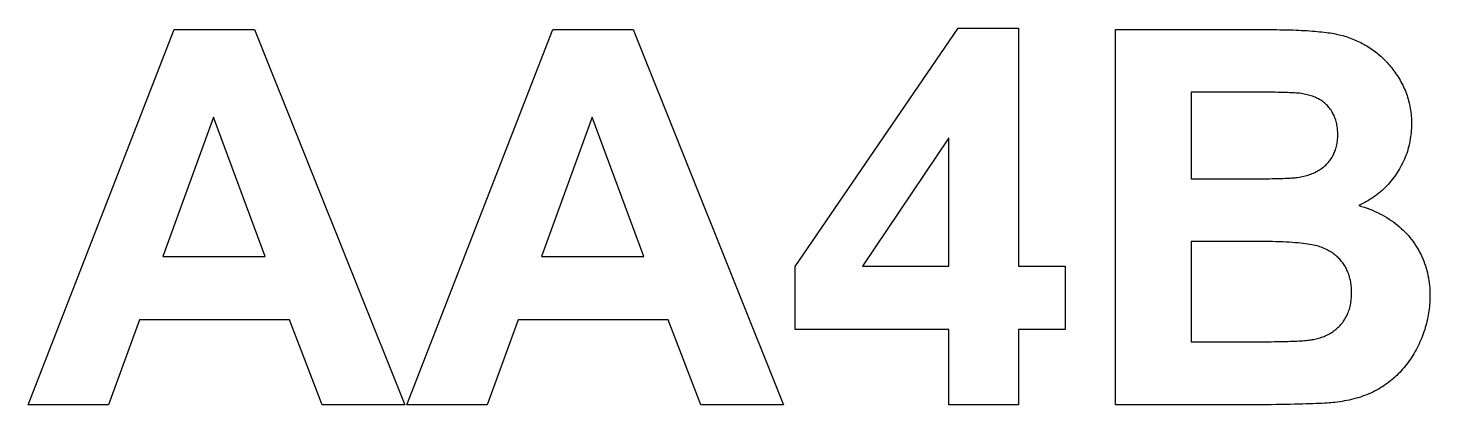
# Model space of a CAD drawing. Header units: millimetres. Extents: x 0 to 8.18, y 0 to 2.2.
import ezdxf

# ---------------------------------------------------------------- set-up
doc = ezdxf.new("R2010")
doc.units = ezdxf.units.MM
doc.layers.add('LASER_OUTLINE', color=7, linetype='Continuous')

msp = doc.modelspace()

# ---------------------------------------------------------------- linework, layer by layer
at = {"layer": 'LASER_OUTLINE'}
for points in [[(2.1985, 0), (1.7173, 0), (1.526, 0.4977), (0.6501, 0.4977), (0.4693, 0), (0, 0), (0.8534, 2.191), (1.3212, 2.191)], [(4.409, 0), (3.9277, 0), (3.7364, 0.4977), (2.8606, 0.4977), (2.6798, 0), (2.2105, 0), (3.0639, 2.191), (3.5317, 2.191)], [(5.3745, 0), (5.3745, 0.4409), (4.4777, 0.4409), (4.4777, 0.8086), (5.4283, 2.2), (5.781, 2.2), (5.781, 0.8101), (6.053, 0.8101), (6.053, 0.4409), (5.781, 0.4409), (5.781, 0)], [(6.3474, 2.191), (7.2232, 2.191), (7.2447, 2.191), (7.2657, 2.1909), (7.2862, 2.1907), (7.3062, 2.1904), (7.3258, 2.1901), (7.345, 2.1897), (7.3637, 2.1892), (7.3819, 2.1886), (7.3997, 2.188), (7.417, 2.1873), (7.4338, 2.1865), (7.4502, 2.1856), (7.4662, 2.1847), (7.4816, 2.1837), (7.4966, 2.1826), (7.5112, 2.1814), (7.5253, 2.1802), (7.5389, 2.1788), (7.5521, 2.1775), (7.5648, 2.176), (7.5771, 2.1744), (7.5889, 2.1728), (7.6002, 2.1711), (7.6111, 2.1694), (7.6217, 2.1675), (7.6322, 2.1654), (7.6426, 2.1632), (7.6529, 2.1608), (7.6631, 2.1583), (7.6733, 2.1556), (7.6833, 2.1527), (7.6933, 2.1497), (7.7031, 2.1465), (7.7129, 2.1431), (7.7226, 2.1396), (7.7321, 2.1359), (7.7416, 2.1321), (7.751, 2.1281), (7.7603, 2.1239), (7.7695, 2.1195), (7.7786, 2.115), (7.7876, 2.1104), (7.7965, 2.1055), (7.8054, 2.1005), (7.8141, 2.0954), (7.8227, 2.0901), (7.8313, 2.0846), (7.8397, 2.0789), (7.8481, 2.0731), (7.8563, 2.0672), (7.8644, 2.061), (7.8724, 2.0548), (7.8803, 2.0483), (7.8881, 2.0417), (7.8957, 2.035), (7.9033, 2.028), (7.9107, 2.021), (7.918, 2.0137), (7.9252, 2.0063), (7.9322, 1.9988), (7.9392, 1.9911), (7.946, 1.9832), (7.9527, 1.9752), (7.9593, 1.967), (7.9658, 1.9587), (7.9722, 1.9502), (7.9784, 1.9415), (7.9845, 1.9327), (7.9905, 1.9237), (7.9964, 1.9146), (8.0022, 1.9053), (8.0079, 1.8959), (8.0134, 1.8863), (8.0186, 1.8766), (8.0236, 1.8668), (8.0284, 1.857), (8.033, 1.847), (8.0373, 1.837), (8.0414, 1.8268), (8.0452, 1.8166), (8.0489, 1.8062), (8.0523, 1.7958), (8.0554, 1.7852), (8.0583, 1.7746), (8.061, 1.7639), (8.0635, 1.7531), (8.0657, 1.7421), (8.0677, 1.7311), (8.0694, 1.72), (8.0709, 1.7088), (8.0722, 1.6975), (8.0733, 1.6861), (8.0741, 1.6746), (8.0747, 1.663), (8.075, 1.6513), (8.0751, 1.6395), (8.075, 1.6268), (8.0746, 1.6141), (8.0738, 1.6014), (8.0728, 1.5889), (8.0715, 1.5765), (8.07, 1.5642), (8.0681, 1.5519), (8.0659, 1.5397), (8.0635, 1.5277), (8.0607, 1.5157), (8.0577, 1.5038), (8.0544, 1.4919), (8.0508, 1.4802), (8.0469, 1.4686), (8.0427, 1.457), (8.0383, 1.4456), (8.0335, 1.4342), (8.0285, 1.4229), (8.0231, 1.4117), (8.0175, 1.4006), (8.0116, 1.3896), (8.0054, 1.3787), (7.999, 1.3678), (7.9922, 1.3571), (7.9852, 1.3465), (7.978, 1.3361), (7.9705, 1.3259), (7.9629, 1.316), (7.9551, 1.3063), (7.947, 1.2968), (7.9388, 1.2876), (7.9303, 1.2785), (7.9217, 1.2697), (7.9128, 1.2611), (7.9037, 1.2527), (7.8945, 1.2446), (7.885, 1.2367), (7.8753, 1.229), (7.8654, 1.2215), (7.8554, 1.2143), (7.8451, 1.2072), (7.8346, 1.2004), (7.8239, 1.1938), (7.8129, 1.1875), (7.8018, 1.1813), (7.7905, 1.1754), (7.779, 1.1697), (7.7673, 1.1643), (7.7838, 1.1593), (7.8, 1.154), (7.8159, 1.1484), (7.8314, 1.1426), (7.8467, 1.1364), (7.8616, 1.13), (7.8762, 1.1233), (7.8905, 1.1163), (7.9044, 1.109), (7.9181, 1.1014), (7.9314, 1.0936), (7.9444, 1.0854), (7.957, 1.077), (7.9694, 1.0683), (7.9814, 1.0593), (7.9931, 1.05), (8.0045, 1.0404), (8.0155, 1.0306), (8.0263, 1.0205), (8.0367, 1.01), (8.0468, 0.9993), (8.0566, 0.9883), (8.066, 0.9771), (8.0751, 0.9655), (8.0839, 0.9537), (8.0923, 0.9417), (8.1004, 0.9296), (8.108, 0.9173), (8.1153, 0.9048), (8.1222, 0.8922), (8.1288, 0.8793), (8.1349, 0.8663), (8.1407, 0.8532), (8.1461, 0.8399), (8.1512, 0.8263), (8.1558, 0.8127), (8.1601, 0.7988), (8.1641, 0.7848), (8.1676, 0.7706), (8.1708, 0.7562), (8.1736, 0.7417), (8.176, 0.727), (8.1781, 0.7121), (8.1798, 0.6971), (8.1811, 0.6819), (8.182, 0.6665), (8.1826, 0.6509), (8.1827, 0.6352), (8.1826, 0.6227), (8.1823, 0.6103), (8.1817, 0.598), (8.1808, 0.5856), (8.1797, 0.5733), (8.1784, 0.561), (8.1768, 0.5487), (8.175, 0.5365), (8.173, 0.5243), (8.1707, 0.5121), (8.1681, 0.4999), (8.1654, 0.4878), (8.1624, 0.4757), (8.1591, 0.4636), (8.1556, 0.4516), (8.1519, 0.4396), (8.1479, 0.4276), (8.1437, 0.4156), (8.1392, 0.4037), (8.1345, 0.3918), (8.1295, 0.3799), (8.1243, 0.3681), (8.1189, 0.3563), (8.1132, 0.3445), (8.1074, 0.3328), (8.1013, 0.3214), (8.0951, 0.3101), (8.0887, 0.299), (8.0821, 0.2881), (8.0753, 0.2774), (8.0684, 0.2669), (8.0613, 0.2567), (8.054, 0.2466), (8.0465, 0.2367), (8.0389, 0.227), (8.031, 0.2175), (8.023, 0.2082), (8.0149, 0.199), (8.0065, 0.1901), (7.998, 0.1814), (7.9893, 0.1729), (7.9804, 0.1646), (7.9714, 0.1565), (7.9621, 0.1485), (7.9527, 0.1408), (7.9431, 0.1333), (7.9334, 0.126), (7.9234, 0.1188), (7.9133, 0.1119), (7.903, 0.1052), (7.8925, 0.0987), (7.8818, 0.0925), (7.8709, 0.0865), (7.8598, 0.0807), (7.8485, 0.0751), (7.837, 0.0697), (7.8253, 0.0646), (7.8134, 0.0597), (7.8014, 0.0551), (7.7891, 0.0506), (7.7767, 0.0464), (7.764, 0.0424), (7.7512, 0.0387), (7.7381, 0.0351), (7.7249, 0.0318), (7.7114, 0.0287), (7.6978, 0.0259), (7.684, 0.0232), (7.67, 0.0208), (7.6558, 0.0186), (7.6414, 0.0167), (7.6268, 0.0149), (7.617, 0.014), (7.6062, 0.013), (7.5942, 0.0121), (7.5812, 0.0112), (7.5671, 0.0104), (7.5519, 0.0095), (7.5357, 0.0087), (7.5183, 0.008), (7.4999, 0.0072), (7.4804, 0.0065), (7.4598, 0.0059), (7.4381, 0.0052), (7.4153, 0.0046), (7.3914, 0.004), (7.3665, 0.0035), (7.3405, 0.003), (7.3134, 0.0025), (7.2852, 0.0021), (7.2559, 0.0016), (7.2255, 0.0012), (7.1941, 0.0009), (7.1615, 0.0006), (7.1279, 0.0003), (7.0932, 0), (6.3474, 0)], [(6.7898, 1.8264), (6.7898, 1.3197), (7.0798, 1.3197), (7.101, 1.3197), (7.1215, 1.3198), (7.1413, 1.3198), (7.1605, 1.3199), (7.179, 1.32), (7.1968, 1.3202), (7.2139, 1.3203), (7.2304, 1.3205), (7.2461, 1.3208), (7.2612, 1.321), (7.2756, 1.3213), (7.2894, 1.3216), (7.3024, 1.3219), (7.3148, 1.3222), (7.3265, 1.3226), (7.3375, 1.323), (7.3478, 1.3235), (7.3575, 1.3239), (7.3664, 1.3244), (7.3747, 1.3249), (7.3823, 1.3254), (7.3893, 1.326), (7.3955, 1.3266), (7.4011, 1.3272), (7.4105, 1.3284), (7.4197, 1.3298), (7.4287, 1.3313), (7.4376, 1.3331), (7.4463, 1.335), (7.4548, 1.3371), (7.4632, 1.3394), (7.4714, 1.3419), (7.4794, 1.3445), (7.4873, 1.3473), (7.495, 1.3503), (7.5025, 1.3535), (7.5099, 1.3569), (7.5171, 1.3604), (7.5241, 1.3641), (7.5309, 1.368), (7.5376, 1.3721), (7.5441, 1.3764), (7.5505, 1.3808), (7.5567, 1.3854), (7.5627, 1.3902), (7.5685, 1.3952), (7.5742, 1.4003), (7.5797, 1.4056), (7.585, 1.4111), (7.5901, 1.4168), (7.5949, 1.4225), (7.5996, 1.4285), (7.604, 1.4345), (7.6081, 1.4407), (7.6121, 1.4471), (7.6158, 1.4535), (7.6193, 1.4602), (7.6226, 1.467), (7.6256, 1.4739), (7.6284, 1.4809), (7.631, 1.4881), (7.6334, 1.4955), (7.6356, 1.503), (7.6375, 1.5106), (7.6392, 1.5184), (7.6406, 1.5263), (7.6419, 1.5343), (7.6429, 1.5425), (7.6437, 1.5509), (7.6442, 1.5594), (7.6446, 1.568), (7.6447, 1.5768), (7.6446, 1.5852), (7.6443, 1.5934), (7.6438, 1.6016), (7.6431, 1.6096), (7.6423, 1.6175), (7.6412, 1.6252), (7.6399, 1.6328), (7.6385, 1.6403), (7.6368, 1.6476), (7.635, 1.6548), (7.6329, 1.6619), (7.6307, 1.6689), (7.6283, 1.6757), (7.6256, 1.6824), (7.6228, 1.6889), (7.6198, 1.6953), (7.6166, 1.7016), (7.6132, 1.7078), (7.6096, 1.7138), (7.6058, 1.7197), (7.6018, 1.7254), (7.5976, 1.7311), (7.5932, 1.7366), (7.5887, 1.7419), (7.5839, 1.7471), (7.5789, 1.7522), (7.5738, 1.757), (7.5685, 1.7617), (7.5629, 1.7662), (7.5572, 1.7705), (7.5513, 1.7747), (7.5452, 1.7787), (7.5389, 1.7825), (7.5325, 1.7862), (7.5258, 1.7896), (7.519, 1.7929), (7.5119, 1.796), (7.5047, 1.799), (7.4973, 1.8018), (7.4897, 1.8044), (7.4819, 1.8068), (7.4739, 1.809), (7.4657, 1.8111), (7.4574, 1.813), (7.4488, 1.8147), (7.4401, 1.8163), (7.4311, 1.8177), (7.422, 1.8189), (7.4161, 1.8195), (7.4093, 1.8201), (7.4017, 1.8206), (7.3932, 1.8212), (7.3839, 1.8217), (7.3737, 1.8222), (7.3627, 1.8226), (7.3508, 1.823), (7.338, 1.8234), (7.3244, 1.8238), (7.3099, 1.8242), (7.2946, 1.8245), (7.2784, 1.8248), (7.2614, 1.8251), (7.2435, 1.8253), (7.2247, 1.8255), (7.2051, 1.8257), (7.1847, 1.8259), (7.1633, 1.826), (7.1412, 1.8262), (7.1181, 1.8262), (7.0942, 1.8263), (7.0695, 1.8263), (7.0439, 1.8264)], [(1.384, 0.8668), (1.0821, 1.6799), (0.7861, 0.8668)], [(3.5944, 0.8668), (3.2925, 1.6799), (2.9966, 0.8668)], [(5.3745, 0.8101), (5.3745, 1.5588), (4.8708, 0.8101)], [(6.7898, 0.955), (6.7898, 0.3692), (7.1993, 0.3692), (7.2189, 0.3692), (7.238, 0.3693), (7.2564, 0.3694), (7.2742, 0.3695), (7.2914, 0.3697), (7.308, 0.37), (7.3239, 0.3703), (7.3393, 0.3707), (7.3541, 0.371), (7.3682, 0.3715), (7.3818, 0.372), (7.3947, 0.3725), (7.4071, 0.3731), (7.4188, 0.3737), (7.4299, 0.3744), (7.4404, 0.3751), (7.4504, 0.3759), (7.4597, 0.3767), (7.4684, 0.3776), (7.4764, 0.3785), (7.4839, 0.3795), (7.4908, 0.3805), (7.4971, 0.3815), (7.5027, 0.3826), (7.5109, 0.3842), (7.5189, 0.386), (7.5268, 0.3879), (7.5346, 0.39), (7.5422, 0.3923), (7.5497, 0.3948), (7.5571, 0.3975), (7.5644, 0.4003), (7.5715, 0.4033), (7.5786, 0.4065), (7.5854, 0.4099), (7.5922, 0.4134), (7.5988, 0.4172), (7.6053, 0.4211), (7.6117, 0.4252), (7.618, 0.4294), (7.6241, 0.4339), (7.6301, 0.4385), (7.636, 0.4433), (7.6417, 0.4483), (7.6473, 0.4535), (7.6528, 0.4588), (7.6582, 0.4643), (7.6634, 0.47), (7.6684, 0.4759), (7.6733, 0.482), (7.6779, 0.4882), (7.6823, 0.4945), (7.6865, 0.501), (7.6905, 0.5077), (7.6943, 0.5146), (7.6978, 0.5216), (7.7012, 0.5288), (7.7043, 0.5361), (7.7072, 0.5436), (7.7099, 0.5513), (7.7124, 0.5591), (7.7146, 0.5671), (7.7167, 0.5753), (7.7185, 0.5836), (7.7201, 0.5921), (7.7215, 0.6008), (7.7227, 0.6096), (7.7237, 0.6186), (7.7244, 0.6277), (7.725, 0.637), (7.7253, 0.6465), (7.7254, 0.6561), (7.7253, 0.6643), (7.7251, 0.6723), (7.7247, 0.6803), (7.7241, 0.6882), (7.7233, 0.6959), (7.7224, 0.7036), (7.7213, 0.7111), (7.7201, 0.7186), (7.7187, 0.7259), (7.7171, 0.7331), (7.7154, 0.7403), (7.7135, 0.7473), (7.7114, 0.7542), (7.7091, 0.761), (7.7067, 0.7677), (7.7042, 0.7744), (7.7014, 0.7809), (7.6985, 0.7873), (7.6954, 0.7936), (7.6922, 0.7998), (7.6888, 0.8059), (7.6852, 0.8118), (7.6815, 0.8177), (7.6776, 0.8235), (7.6735, 0.8292), (7.6693, 0.8347), (7.665, 0.8401), (7.6605, 0.8454), (7.6558, 0.8505), (7.651, 0.8555), (7.6461, 0.8604), (7.641, 0.8652), (7.6357, 0.8698), (7.6303, 0.8743), (7.6248, 0.8787), (7.6191, 0.8829), (7.6133, 0.887), (7.6073, 0.891), (7.6012, 0.8948), (7.5949, 0.8986), (7.5885, 0.9022), (7.5819, 0.9056), (7.5752, 0.9089), (7.5683, 0.9121), (7.5613, 0.9152), (7.5541, 0.9182), (7.5468, 0.921), (7.5393, 0.9236), (7.5314, 0.9262), (7.5228, 0.9287), (7.5134, 0.931), (7.5033, 0.9332), (7.4925, 0.9354), (7.4809, 0.9374), (7.4686, 0.9393), (7.4556, 0.9411), (7.4418, 0.9428), (7.4273, 0.9443), (7.412, 0.9458), (7.396, 0.9472), (7.3793, 0.9484), (7.3619, 0.9496), (7.3437, 0.9506), (7.3248, 0.9515), (7.3051, 0.9524), (7.2847, 0.9531), (7.2636, 0.9537), (7.2418, 0.9542), (7.2192, 0.9545), (7.1959, 0.9548), (7.1718, 0.955), (7.147, 0.955)]]:
    msp.add_lwpolyline(points, close=True, dxfattribs=at)

doc.saveas('drawing.dxf')
